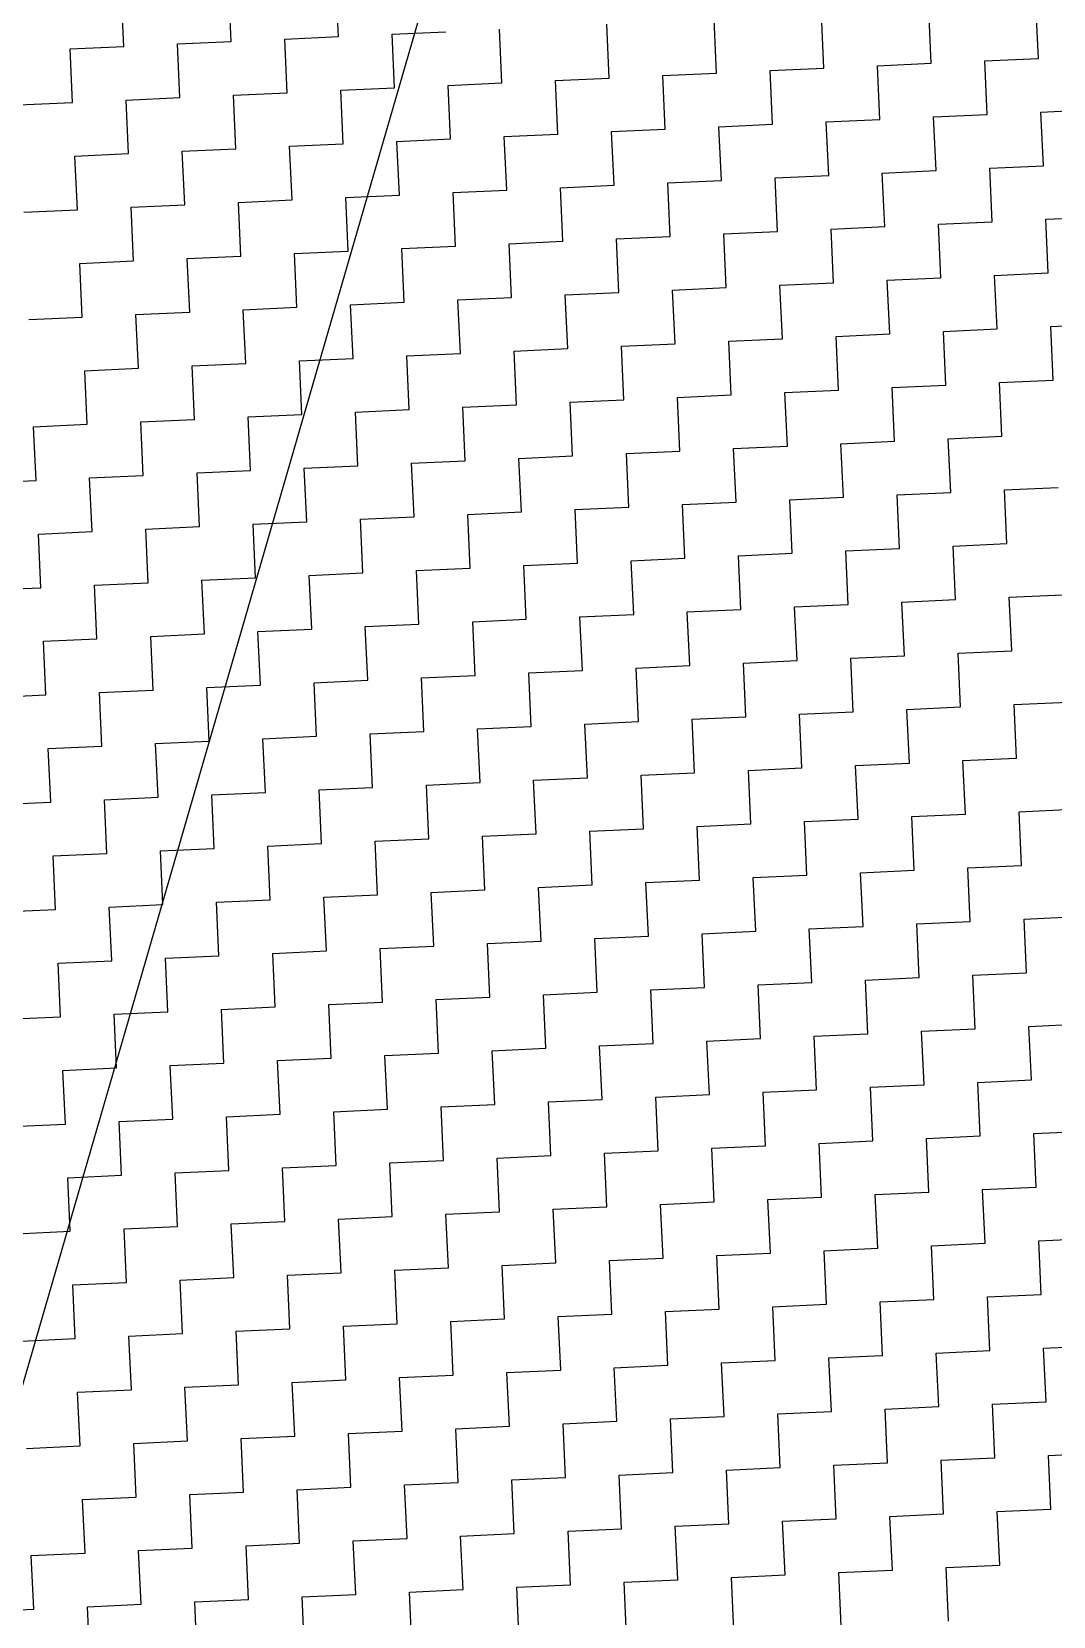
# Model space of a CAD drawing. Header units: metres. Extents: x 280741 to 282709, y 2085398 to 2088597.
# Drawn here: x 282059.3 to 282178.8, y 2086350.2 to 2086535.6 of the extents above; entities that cross this region are included whole.
import ezdxf

# ---------------------------------------------------------------- set-up
doc = ezdxf.new("R2010")
doc.units = ezdxf.units.M
doc.layers.add('POLY_HATCH', color=12, linetype='Continuous')
doc.layers.add('POLY_PARCEL', color=6, linetype='Continuous')

msp = doc.modelspace()

# ---------------------------------------------------------------- linework, layer by layer
at = {"layer": 'POLY_HATCH', "linetype": 'Continuous'}
for p, q in [((282070.08, 2086533.86), (282069.79, 2086540.14)), ((282082.63, 2086534.43), (282082.34, 2086540.71)), ((282095.18, 2086535.01), (282094.89, 2086541.28)), ((282164.51, 2086531.88), (282164.22, 2086538.16)), ((282177.06, 2086532.46), (282176.77, 2086538.73)), ((282126.85, 2086530.16), (282126.56, 2086536.44)), ((282139.4, 2086530.74), (282139.12, 2086537.01)), ((282151.96, 2086531.31), (282151.67, 2086537.59)), ((282076.35, 2086534.15), (282082.63, 2086534.43)), ((282088.91, 2086534.72), (282095.18, 2086535.01)), ((282089.19, 2086528.44), (282088.91, 2086534.72)), ((282101.46, 2086535.29), (282107.73, 2086535.58)), ((282101.74, 2086529.02), (282101.46, 2086535.29)), ((282114.3, 2086529.59), (282114.01, 2086535.87)), ((282063.8, 2086533.57), (282070.08, 2086533.86)), ((282064.09, 2086527.3), (282063.8, 2086533.57)), ((282076.64, 2086527.87), (282076.35, 2086534.15)), ((282133.13, 2086530.45), (282139.4, 2086530.74)), ((282145.68, 2086531.02), (282151.96, 2086531.31)), ((282145.97, 2086524.75), (282145.68, 2086531.02)), ((282158.23, 2086531.6), (282164.51, 2086531.88)), ((282158.52, 2086525.32), (282158.23, 2086531.6)), ((282170.78, 2086532.17), (282177.06, 2086532.46)), ((282171.07, 2086525.89), (282170.78, 2086532.17)), ((282095.47, 2086528.73), (282101.74, 2086529.02)), ((282108.02, 2086529.3), (282114.3, 2086529.59)), ((282108.31, 2086523.03), (282108.02, 2086529.3)), ((282120.57, 2086529.88), (282126.85, 2086530.16)), ((282120.86, 2086523.6), (282120.57, 2086529.88)), ((282133.41, 2086524.17), (282133.13, 2086530.45)), ((282057.81, 2086527.01), (282064.09, 2086527.3)), ((282070.36, 2086527.58), (282076.64, 2086527.87)), ((282070.65, 2086521.31), (282070.36, 2086527.58)), ((282082.92, 2086528.16), (282089.19, 2086528.44)), ((282083.2, 2086521.88), (282082.92, 2086528.16)), ((282095.75, 2086522.45), (282095.47, 2086528.73)), ((282152.24, 2086525.03), (282158.52, 2086525.32)), ((282164.79, 2086525.61), (282171.07, 2086525.89)), ((282165.08, 2086519.33), (282164.79, 2086525.61)), ((282177.35, 2086526.18), (282183.62, 2086526.47)), ((282177.63, 2086519.9), (282177.35, 2086526.18)), ((282114.58, 2086523.31), (282120.86, 2086523.6)), ((282114.87, 2086517.04), (282114.58, 2086523.31)), ((282127.14, 2086523.89), (282133.41, 2086524.17)), ((282127.42, 2086517.61), (282127.14, 2086523.89)), ((282139.69, 2086524.46), (282145.97, 2086524.75)), ((282139.98, 2086518.18), (282139.69, 2086524.46)), ((282152.53, 2086518.76), (282152.24, 2086525.03)), ((282076.93, 2086521.59), (282083.2, 2086521.88)), ((282077.21, 2086515.32), (282076.93, 2086521.59)), ((282089.48, 2086522.17), (282095.75, 2086522.45)), ((282089.77, 2086515.89), (282089.48, 2086522.17)), ((282102.03, 2086522.74), (282108.31, 2086523.03)), ((282102.32, 2086516.46), (282102.03, 2086522.74)), ((282064.37, 2086521.02), (282070.65, 2086521.31)), ((282064.66, 2086514.74), (282064.37, 2086521.02)), ((282171.36, 2086519.62), (282177.63, 2086519.9)), ((282171.64, 2086513.34), (282171.36, 2086519.62)), ((282133.7, 2086517.9), (282139.98, 2086518.18)), ((282133.99, 2086511.62), (282133.7, 2086517.9)), ((282146.25, 2086518.47), (282152.53, 2086518.76)), ((282146.54, 2086512.19), (282146.25, 2086518.47)), ((282158.8, 2086519.04), (282165.08, 2086519.33)), ((282159.09, 2086512.77), (282158.8, 2086519.04)), ((282083.49, 2086515.6), (282089.77, 2086515.89)), ((282096.04, 2086516.18), (282102.32, 2086516.46)), ((282096.33, 2086509.9), (282096.04, 2086516.18)), ((282108.59, 2086516.75), (282114.87, 2086517.04)), ((282108.88, 2086510.47), (282108.59, 2086516.75)), ((282121.15, 2086517.32), (282127.42, 2086517.61)), ((282121.43, 2086511.05), (282121.15, 2086517.32)), ((282058.38, 2086514.46), (282064.66, 2086514.74)), ((282070.94, 2086515.03), (282077.21, 2086515.32)), ((282071.22, 2086508.75), (282070.94, 2086515.03)), ((282083.78, 2086509.33), (282083.49, 2086515.6)), ((282140.26, 2086511.91), (282146.54, 2086512.19)), ((282152.81, 2086512.48), (282159.09, 2086512.77)), ((282153.1, 2086506.2), (282152.81, 2086512.48)), ((282165.37, 2086513.05), (282171.64, 2086513.34)), ((282165.65, 2086506.78), (282165.37, 2086513.05)), ((282177.92, 2086513.63), (282184.2, 2086513.91)), ((282178.21, 2086507.35), (282177.92, 2086513.63)), ((282102.6, 2086510.19), (282108.88, 2086510.47)), ((282115.16, 2086510.76), (282121.43, 2086511.05)), ((282115.44, 2086504.48), (282115.16, 2086510.76)), ((282127.71, 2086511.33), (282133.99, 2086511.62)), ((282128, 2086505.06), (282127.71, 2086511.33)), ((282140.55, 2086505.63), (282140.26, 2086511.91)), ((282064.95, 2086508.47), (282071.22, 2086508.75)), ((282065.23, 2086502.19), (282064.95, 2086508.47)), ((282077.5, 2086509.04), (282083.78, 2086509.33)), ((282077.79, 2086502.76), (282077.5, 2086509.04)), ((282090.05, 2086509.61), (282096.33, 2086509.9)), ((282090.34, 2086503.34), (282090.05, 2086509.61)), ((282102.89, 2086503.91), (282102.6, 2086510.19)), ((282159.38, 2086506.49), (282165.65, 2086506.78)), ((282171.93, 2086507.06), (282178.21, 2086507.35)), ((282172.22, 2086500.79), (282171.93, 2086507.06)), ((282121.72, 2086504.77), (282128, 2086505.06)), ((282122.01, 2086498.49), (282121.72, 2086504.77)), ((282134.27, 2086505.34), (282140.55, 2086505.63)), ((282134.56, 2086499.07), (282134.27, 2086505.34)), ((282146.83, 2086505.92), (282153.1, 2086506.2)), ((282147.11, 2086499.64), (282146.83, 2086505.92)), ((282159.66, 2086500.21), (282159.38, 2086506.49)), ((282084.06, 2086503.05), (282090.34, 2086503.34)), ((282084.35, 2086496.77), (282084.06, 2086503.05)), ((282096.61, 2086503.62), (282102.89, 2086503.91)), ((282096.9, 2086497.35), (282096.61, 2086503.62)), ((282109.17, 2086504.2), (282115.44, 2086504.48)), ((282109.45, 2086497.92), (282109.17, 2086504.2)), ((282058.96, 2086501.9), (282065.23, 2086502.19)), ((282071.51, 2086502.48), (282077.79, 2086502.76)), ((282071.8, 2086496.2), (282071.51, 2086502.48)), ((282178.49, 2086501.07), (282184.77, 2086501.36)), ((282178.78, 2086494.8), (282178.49, 2086501.07)), ((282140.84, 2086499.35), (282147.11, 2086499.64)), ((282141.12, 2086493.08), (282140.84, 2086499.35)), ((282153.39, 2086499.93), (282159.66, 2086500.21)), ((282153.67, 2086493.65), (282153.39, 2086499.93)), ((282165.94, 2086500.5), (282172.22, 2086500.79)), ((282166.23, 2086494.22), (282165.94, 2086500.5)), ((282090.62, 2086497.06), (282096.9, 2086497.35)), ((282103.18, 2086497.63), (282109.45, 2086497.92)), ((282103.46, 2086491.36), (282103.18, 2086497.63)), ((282115.73, 2086498.21), (282122.01, 2086498.49)), ((282116.02, 2086491.93), (282115.73, 2086498.21)), ((282128.28, 2086498.78), (282134.56, 2086499.07)), ((282128.57, 2086492.5), (282128.28, 2086498.78)), ((282065.52, 2086495.91), (282071.8, 2086496.2)), ((282065.81, 2086489.64), (282065.52, 2086495.91)), ((282078.07, 2086496.49), (282084.35, 2086496.77)), ((282078.36, 2086490.21), (282078.07, 2086496.49)), ((282090.91, 2086490.78), (282090.62, 2086497.06)), ((282147.4, 2086493.36), (282153.67, 2086493.65)), ((282159.95, 2086493.94), (282166.23, 2086494.22)), ((282160.24, 2086487.66), (282159.95, 2086493.94)), ((282172.5, 2086494.51), (282178.78, 2086494.8)), ((282172.79, 2086488.23), (282172.5, 2086494.51)), ((282109.74, 2086491.64), (282116.02, 2086491.93)), ((282122.29, 2086492.22), (282128.57, 2086492.5)), ((282122.58, 2086485.94), (282122.29, 2086492.22)), ((282134.85, 2086492.79), (282141.12, 2086493.08)), ((282135.13, 2086486.51), (282134.85, 2086492.79)), ((282147.69, 2086487.09), (282147.4, 2086493.36)), ((282072.08, 2086489.92), (282078.36, 2086490.21)), ((282072.37, 2086483.65), (282072.08, 2086489.92)), ((282084.64, 2086490.5), (282090.91, 2086490.78)), ((282084.92, 2086484.22), (282084.64, 2086490.5)), ((282097.19, 2086491.07), (282103.46, 2086491.36)), ((282097.47, 2086484.79), (282097.19, 2086491.07)), ((282110.03, 2086485.37), (282109.74, 2086491.64)), ((282059.53, 2086489.35), (282065.81, 2086489.64)), ((282059.82, 2086483.08), (282059.53, 2086489.35)), ((282166.51, 2086487.95), (282172.79, 2086488.23)), ((282128.86, 2086486.23), (282135.13, 2086486.51)), ((282129.14, 2086479.95), (282128.86, 2086486.23)), ((282141.41, 2086486.8), (282147.69, 2086487.09)), ((282141.7, 2086480.52), (282141.41, 2086486.8)), ((282153.96, 2086487.37), (282160.24, 2086487.66)), ((282154.25, 2086481.1), (282153.96, 2086487.37)), ((282166.8, 2086481.67), (282166.51, 2086487.95)), ((282091.2, 2086484.51), (282097.47, 2086484.79)), ((282091.48, 2086478.23), (282091.2, 2086484.51)), ((282103.75, 2086485.08), (282110.03, 2086485.37)), ((282104.04, 2086478.81), (282103.75, 2086485.08)), ((282116.3, 2086485.65), (282122.58, 2086485.94)), ((282116.59, 2086479.38), (282116.3, 2086485.65)), ((282053.54, 2086482.79), (282059.82, 2086483.08)), ((282066.09, 2086483.36), (282072.37, 2086483.65)), ((282066.38, 2086477.09), (282066.09, 2086483.36)), ((282078.65, 2086483.94), (282084.92, 2086484.22)), ((282078.93, 2086477.66), (282078.65, 2086483.94)), ((282147.97, 2086480.81), (282154.25, 2086481.1)), ((282148.26, 2086474.54), (282147.97, 2086480.81)), ((282160.52, 2086481.38), (282166.8, 2086481.67)), ((282160.81, 2086475.11), (282160.52, 2086481.38)), ((282173.08, 2086481.96), (282179.35, 2086482.24)), ((282173.36, 2086475.68), (282173.08, 2086481.96)), ((282097.76, 2086478.52), (282104.04, 2086478.81)), ((282110.31, 2086479.09), (282116.59, 2086479.38)), ((282110.6, 2086472.82), (282110.31, 2086479.09)), ((282122.87, 2086479.67), (282129.14, 2086479.95)), ((282123.15, 2086473.39), (282122.87, 2086479.67)), ((282135.42, 2086480.24), (282141.7, 2086480.52)), ((282135.71, 2086473.96), (282135.42, 2086480.24)), ((282060.1, 2086476.8), (282066.38, 2086477.09)), ((282072.66, 2086477.37), (282078.93, 2086477.66)), ((282072.94, 2086471.1), (282072.66, 2086477.37)), ((282085.21, 2086477.95), (282091.48, 2086478.23)), ((282085.49, 2086471.67), (282085.21, 2086477.95)), ((282098.05, 2086472.24), (282097.76, 2086478.52)), ((282060.39, 2086470.52), (282060.1, 2086476.8)), ((282154.53, 2086474.82), (282160.81, 2086475.11)), ((282167.09, 2086475.39), (282173.36, 2086475.68)), ((282167.37, 2086469.12), (282167.09, 2086475.39)), ((282116.88, 2086473.1), (282123.15, 2086473.39)), ((282129.43, 2086473.68), (282135.71, 2086473.96)), ((282129.72, 2086467.4), (282129.43, 2086473.68)), ((282141.98, 2086474.25), (282148.26, 2086474.54)), ((282142.27, 2086467.97), (282141.98, 2086474.25)), ((282154.82, 2086468.55), (282154.53, 2086474.82)), ((282079.22, 2086471.38), (282085.49, 2086471.67)), ((282079.51, 2086465.11), (282079.22, 2086471.38)), ((282091.77, 2086471.96), (282098.05, 2086472.24)), ((282092.06, 2086465.68), (282091.77, 2086471.96)), ((282104.32, 2086472.53), (282110.6, 2086472.82)), ((282104.61, 2086466.25), (282104.32, 2086472.53)), ((282117.16, 2086466.83), (282116.88, 2086473.1)), ((282054.11, 2086470.24), (282060.39, 2086470.52)), ((282066.67, 2086470.81), (282072.94, 2086471.1)), ((282066.95, 2086464.53), (282066.67, 2086470.81)), ((282173.65, 2086469.41), (282179.93, 2086469.69)), ((282135.99, 2086467.69), (282142.27, 2086467.97)), ((282136.28, 2086461.41), (282135.99, 2086467.69)), ((282148.54, 2086468.26), (282154.82, 2086468.55)), ((282148.83, 2086461.98), (282148.54, 2086468.26)), ((282161.1, 2086468.83), (282167.37, 2086469.12)), ((282161.38, 2086462.56), (282161.1, 2086468.83)), ((282173.94, 2086463.13), (282173.65, 2086469.41)), ((282098.33, 2086465.97), (282104.61, 2086466.25)), ((282098.62, 2086459.69), (282098.33, 2086465.97)), ((282110.89, 2086466.54), (282117.16, 2086466.83)), ((282111.17, 2086460.26), (282110.89, 2086466.54)), ((282123.44, 2086467.11), (282129.72, 2086467.4)), ((282123.73, 2086460.84), (282123.44, 2086467.11)), ((282060.68, 2086464.25), (282066.95, 2086464.53)), ((282060.96, 2086457.97), (282060.68, 2086464.25)), ((282073.23, 2086464.82), (282079.51, 2086465.11)), ((282073.52, 2086458.54), (282073.23, 2086464.82)), ((282085.78, 2086465.39), (282092.06, 2086465.68)), ((282086.07, 2086459.12), (282085.78, 2086465.39)), ((282155.11, 2086462.27), (282161.38, 2086462.56)), ((282155.39, 2086455.99), (282155.11, 2086462.27)), ((282167.66, 2086462.84), (282173.94, 2086463.13)), ((282167.95, 2086456.57), (282167.66, 2086462.84)), ((282104.9, 2086459.98), (282111.17, 2086460.26)), ((282117.45, 2086460.55), (282123.73, 2086460.84)), ((282117.74, 2086454.27), (282117.45, 2086460.55)), ((282130, 2086461.12), (282136.28, 2086461.41)), ((282130.29, 2086454.85), (282130, 2086461.12)), ((282142.56, 2086461.7), (282148.83, 2086461.98)), ((282142.84, 2086455.42), (282142.56, 2086461.7)), ((282067.24, 2086458.26), (282073.52, 2086458.54)), ((282079.79, 2086458.83), (282086.07, 2086459.12)), ((282080.08, 2086452.55), (282079.79, 2086458.83)), ((282092.34, 2086459.4), (282098.62, 2086459.69)), ((282092.63, 2086453.13), (282092.34, 2086459.4)), ((282105.18, 2086453.7), (282104.9, 2086459.98)), ((282054.69, 2086457.68), (282060.96, 2086457.97)), ((282067.53, 2086451.98), (282067.24, 2086458.26)), ((282161.67, 2086456.28), (282167.95, 2086456.57)), ((282174.22, 2086456.85), (282180.5, 2086457.14)), ((282174.51, 2086450.58), (282174.22, 2086456.85)), ((282124.01, 2086454.56), (282130.29, 2086454.85)), ((282136.57, 2086455.13), (282142.84, 2086455.42)), ((282136.85, 2086448.86), (282136.57, 2086455.13)), ((282149.12, 2086455.71), (282155.39, 2086455.99)), ((282149.4, 2086449.43), (282149.12, 2086455.71)), ((282161.96, 2086450), (282161.67, 2086456.28)), ((282086.35, 2086452.84), (282092.63, 2086453.13)), ((282086.64, 2086446.56), (282086.35, 2086452.84)), ((282098.91, 2086453.41), (282105.18, 2086453.7)), ((282099.19, 2086447.14), (282098.91, 2086453.41)), ((282111.46, 2086453.99), (282117.74, 2086454.27)), ((282111.75, 2086447.71), (282111.46, 2086453.99)), ((282124.3, 2086448.28), (282124.01, 2086454.56)), ((282061.25, 2086451.69), (282067.53, 2086451.98)), ((282061.54, 2086445.42), (282061.25, 2086451.69)), ((282073.8, 2086452.27), (282080.08, 2086452.55)), ((282074.09, 2086445.99), (282073.8, 2086452.27)), ((282143.13, 2086449.14), (282149.4, 2086449.43)), ((282143.41, 2086442.87), (282143.13, 2086449.14)), ((282155.68, 2086449.72), (282161.96, 2086450)), ((282155.97, 2086443.44), (282155.68, 2086449.72)), ((282168.23, 2086450.29), (282174.51, 2086450.58)), ((282168.52, 2086444.01), (282168.23, 2086450.29)), ((282105.47, 2086447.42), (282111.75, 2086447.71)), ((282105.76, 2086441.15), (282105.47, 2086447.42)), ((282118.02, 2086448), (282124.3, 2086448.28)), ((282118.31, 2086441.72), (282118.02, 2086448)), ((282130.58, 2086448.57), (282136.85, 2086448.86)), ((282130.86, 2086442.29), (282130.58, 2086448.57)), ((282055.26, 2086445.13), (282061.54, 2086445.42)), ((282067.81, 2086445.7), (282074.09, 2086445.99)), ((282068.1, 2086439.43), (282067.81, 2086445.7)), ((282080.37, 2086446.28), (282086.64, 2086446.56)), ((282080.65, 2086440), (282080.37, 2086446.28)), ((282092.92, 2086446.85), (282099.19, 2086447.14)), ((282093.2, 2086440.57), (282092.92, 2086446.85)), ((282162.24, 2086443.73), (282168.52, 2086444.01)), ((282162.53, 2086437.45), (282162.24, 2086443.73)), ((282174.8, 2086444.3), (282181.07, 2086444.59)), ((282175.08, 2086438.02), (282174.8, 2086444.3)), ((282112.03, 2086441.43), (282118.31, 2086441.72)), ((282124.59, 2086442.01), (282130.86, 2086442.29)), ((282124.87, 2086435.73), (282124.59, 2086442.01)), ((282137.14, 2086442.58), (282143.41, 2086442.87)), ((282137.43, 2086436.3), (282137.14, 2086442.58)), ((282149.69, 2086443.15), (282155.97, 2086443.44)), ((282149.98, 2086436.88), (282149.69, 2086443.15)), ((282074.38, 2086439.71), (282080.65, 2086440)), ((282086.93, 2086440.29), (282093.2, 2086440.57)), ((282087.21, 2086434.01), (282086.93, 2086440.29)), ((282099.48, 2086440.86), (282105.76, 2086441.15)), ((282099.77, 2086434.58), (282099.48, 2086440.86)), ((282112.32, 2086435.16), (282112.03, 2086441.43)), ((282061.82, 2086439.14), (282068.1, 2086439.43)), ((282062.11, 2086432.86), (282061.82, 2086439.14)), ((282074.66, 2086433.44), (282074.38, 2086439.71)), ((282168.81, 2086437.74), (282175.08, 2086438.02)), ((282131.15, 2086436.02), (282137.43, 2086436.3)), ((282143.7, 2086436.59), (282149.98, 2086436.88)), ((282143.99, 2086430.31), (282143.7, 2086436.59)), ((282156.25, 2086437.16), (282162.53, 2086437.45)), ((282156.54, 2086430.89), (282156.25, 2086437.16)), ((282169.09, 2086431.46), (282168.81, 2086437.74)), ((282093.49, 2086434.3), (282099.77, 2086434.58)), ((282093.78, 2086428.02), (282093.49, 2086434.3)), ((282106.04, 2086434.87), (282112.32, 2086435.16)), ((282106.33, 2086428.59), (282106.04, 2086434.87)), ((282118.6, 2086435.44), (282124.87, 2086435.73)), ((282118.88, 2086429.17), (282118.6, 2086435.44)), ((282131.44, 2086429.74), (282131.15, 2086436.02)), ((282055.83, 2086432.58), (282062.11, 2086432.86)), ((282068.39, 2086433.15), (282074.66, 2086433.44)), ((282068.67, 2086426.87), (282068.39, 2086433.15)), ((282080.94, 2086433.72), (282087.21, 2086434.01)), ((282081.22, 2086427.45), (282080.94, 2086433.72)), ((282150.26, 2086430.6), (282156.54, 2086430.89)), ((282150.55, 2086424.32), (282150.26, 2086430.6)), ((282162.82, 2086431.17), (282169.09, 2086431.46)), ((282163.1, 2086424.9), (282162.82, 2086431.17)), ((282175.37, 2086431.75), (282181.65, 2086432.03)), ((282175.66, 2086425.47), (282175.37, 2086431.75)), ((282112.61, 2086428.88), (282118.88, 2086429.17)), ((282112.89, 2086422.6), (282112.61, 2086428.88)), ((282125.16, 2086429.45), (282131.44, 2086429.74)), ((282125.45, 2086423.18), (282125.16, 2086429.45)), ((282137.71, 2086430.03), (282143.99, 2086430.31)), ((282138, 2086423.75), (282137.71, 2086430.03)), ((282062.4, 2086426.59), (282068.67, 2086426.87)), ((282074.95, 2086427.16), (282081.22, 2086427.45)), ((282075.24, 2086420.89), (282074.95, 2086427.16)), ((282087.5, 2086427.73), (282093.78, 2086428.02)), ((282087.79, 2086421.46), (282087.5, 2086427.73)), ((282100.05, 2086428.31), (282106.33, 2086428.59)), ((282100.34, 2086422.03), (282100.05, 2086428.31)), ((282062.68, 2086420.31), (282062.4, 2086426.59)), ((282169.38, 2086425.18), (282175.66, 2086425.47)), ((282169.67, 2086418.91), (282169.38, 2086425.18)), ((282119.17, 2086422.89), (282125.45, 2086423.18)), ((282131.72, 2086423.46), (282138, 2086423.75)), ((282132.01, 2086417.19), (282131.72, 2086423.46)), ((282144.27, 2086424.04), (282150.55, 2086424.32)), ((282144.56, 2086417.76), (282144.27, 2086424.04)), ((282156.83, 2086424.61), (282163.1, 2086424.9)), ((282157.11, 2086418.33), (282156.83, 2086424.61)), ((282081.51, 2086421.17), (282087.79, 2086421.46)), ((282094.06, 2086421.75), (282100.34, 2086422.03)), ((282094.35, 2086415.47), (282094.06, 2086421.75)), ((282106.62, 2086422.32), (282112.89, 2086422.6)), ((282106.9, 2086416.04), (282106.62, 2086422.32)), ((282119.46, 2086416.62), (282119.17, 2086422.89)), ((282056.41, 2086420.03), (282062.68, 2086420.31)), ((282068.96, 2086420.6), (282075.24, 2086420.89)), ((282069.25, 2086414.32), (282068.96, 2086420.6)), ((282081.8, 2086414.9), (282081.51, 2086421.17)), ((282175.94, 2086419.19), (282182.22, 2086419.48)), ((282138.29, 2086417.47), (282144.56, 2086417.76)), ((282150.84, 2086418.05), (282157.11, 2086418.33)), ((282151.12, 2086411.77), (282150.84, 2086418.05)), ((282163.39, 2086418.62), (282169.67, 2086418.91)), ((282163.68, 2086412.35), (282163.39, 2086418.62)), ((282176.23, 2086412.92), (282175.94, 2086419.19)), ((282100.63, 2086415.76), (282106.9, 2086416.04)), ((282100.91, 2086409.48), (282100.63, 2086415.76)), ((282113.18, 2086416.33), (282119.46, 2086416.62)), ((282113.47, 2086410.05), (282113.18, 2086416.33)), ((282125.73, 2086416.9), (282132.01, 2086417.19)), ((282126.02, 2086410.63), (282125.73, 2086416.9)), ((282138.57, 2086411.2), (282138.29, 2086417.47)), ((282062.97, 2086414.04), (282069.25, 2086414.32)), ((282063.26, 2086407.76), (282062.97, 2086414.04)), ((282075.52, 2086414.61), (282081.8, 2086414.9)), ((282075.81, 2086408.33), (282075.52, 2086414.61)), ((282088.07, 2086415.18), (282094.35, 2086415.47)), ((282088.36, 2086408.91), (282088.07, 2086415.18)), ((282157.4, 2086412.06), (282163.68, 2086412.35)), ((282157.69, 2086405.78), (282157.4, 2086412.06)), ((282169.95, 2086412.63), (282176.23, 2086412.92)), ((282170.24, 2086406.36), (282169.95, 2086412.63)), ((282119.74, 2086410.34), (282126.02, 2086410.63)), ((282120.03, 2086404.06), (282119.74, 2086410.34)), ((282132.3, 2086410.91), (282138.57, 2086411.2)), ((282132.58, 2086404.64), (282132.3, 2086410.91)), ((282144.85, 2086411.49), (282151.12, 2086411.77)), ((282145.13, 2086405.21), (282144.85, 2086411.49)), ((282069.53, 2086408.05), (282075.81, 2086408.33)), ((282082.08, 2086408.62), (282088.36, 2086408.91)), ((282082.37, 2086402.34), (282082.08, 2086408.62)), ((282094.64, 2086409.19), (282100.91, 2086409.48)), ((282094.92, 2086402.92), (282094.64, 2086409.19)), ((282107.19, 2086409.77), (282113.47, 2086410.05)), ((282107.48, 2086403.49), (282107.19, 2086409.77)), ((282056.98, 2086407.47), (282063.26, 2086407.76)), ((282069.82, 2086401.77), (282069.53, 2086408.05)), ((282176.52, 2086406.64), (282182.79, 2086406.93)), ((282176.8, 2086400.37), (282176.52, 2086406.64)), ((282126.31, 2086404.35), (282132.58, 2086404.64)), ((282138.86, 2086404.92), (282145.13, 2086405.21)), ((282139.14, 2086398.65), (282138.86, 2086404.92)), ((282151.41, 2086405.5), (282157.69, 2086405.78)), ((282151.7, 2086399.22), (282151.41, 2086405.5)), ((282163.96, 2086406.07), (282170.24, 2086406.36)), ((282164.25, 2086399.79), (282163.96, 2086406.07)), ((282088.65, 2086402.63), (282094.92, 2086402.92)), ((282101.2, 2086403.2), (282107.48, 2086403.49)), ((282101.49, 2086396.93), (282101.2, 2086403.2)), ((282113.75, 2086403.78), (282120.03, 2086404.06)), ((282114.04, 2086397.5), (282113.75, 2086403.78)), ((282126.59, 2086398.07), (282126.31, 2086404.35)), ((282063.54, 2086401.48), (282069.82, 2086401.77)), ((282063.83, 2086395.21), (282063.54, 2086401.48)), ((282076.09, 2086402.06), (282082.37, 2086402.34)), ((282076.38, 2086395.78), (282076.09, 2086402.06)), ((282088.93, 2086396.35), (282088.65, 2086402.63)), ((282145.42, 2086398.93), (282151.7, 2086399.22)), ((282157.97, 2086399.51), (282164.25, 2086399.79)), ((282158.26, 2086393.23), (282157.97, 2086399.51)), ((282170.53, 2086400.08), (282176.8, 2086400.37)), ((282170.81, 2086393.8), (282170.53, 2086400.08)), ((282107.76, 2086397.21), (282114.04, 2086397.5)), ((282108.05, 2086390.94), (282107.76, 2086397.21)), ((282120.32, 2086397.79), (282126.59, 2086398.07)), ((282120.6, 2086391.51), (282120.32, 2086397.79)), ((282132.87, 2086398.36), (282139.14, 2086398.65)), ((282133.16, 2086392.08), (282132.87, 2086398.36)), ((282145.71, 2086392.66), (282145.42, 2086398.93)), ((282070.11, 2086395.49), (282076.38, 2086395.78)), ((282070.39, 2086389.22), (282070.11, 2086395.49)), ((282082.66, 2086396.07), (282088.93, 2086396.35)), ((282082.94, 2086389.79), (282082.66, 2086396.07)), ((282095.21, 2086396.64), (282101.49, 2086396.93)), ((282095.5, 2086390.36), (282095.21, 2086396.64)), ((282057.55, 2086394.92), (282063.83, 2086395.21)), ((282164.54, 2086393.52), (282170.81, 2086393.8)), ((282164.82, 2086387.24), (282164.54, 2086393.52)), ((282177.09, 2086394.09), (282183.37, 2086394.38)), ((282177.38, 2086387.81), (282177.09, 2086394.09)), ((282126.88, 2086391.8), (282133.16, 2086392.08)), ((282127.17, 2086385.52), (282126.88, 2086391.8)), ((282139.43, 2086392.37), (282145.71, 2086392.66)), ((282139.72, 2086386.09), (282139.43, 2086392.37)), ((282151.98, 2086392.94), (282158.26, 2086393.23)), ((282152.27, 2086386.67), (282151.98, 2086392.94)), ((282076.67, 2086389.5), (282082.94, 2086389.79)), ((282089.22, 2086390.08), (282095.5, 2086390.36)), ((282089.51, 2086383.8), (282089.22, 2086390.08)), ((282101.77, 2086390.65), (282108.05, 2086390.94)), ((282102.06, 2086384.37), (282101.77, 2086390.65)), ((282114.33, 2086391.22), (282120.6, 2086391.51)), ((282114.61, 2086384.95), (282114.33, 2086391.22)), ((282064.12, 2086388.93), (282070.39, 2086389.22)), ((282064.4, 2086382.65), (282064.12, 2086388.93)), ((282076.95, 2086383.23), (282076.67, 2086389.5)), ((282133.44, 2086385.81), (282139.72, 2086386.09)), ((282145.99, 2086386.38), (282152.27, 2086386.67)), ((282146.28, 2086380.1), (282145.99, 2086386.38)), ((282158.55, 2086386.95), (282164.82, 2086387.24)), ((282158.83, 2086380.68), (282158.55, 2086386.95)), ((282171.1, 2086387.53), (282177.38, 2086387.81)), ((282171.39, 2086381.25), (282171.1, 2086387.53)), ((282095.78, 2086384.09), (282102.06, 2086384.37)), ((282108.34, 2086384.66), (282114.61, 2086384.95)), ((282108.62, 2086378.38), (282108.34, 2086384.66)), ((282120.89, 2086385.23), (282127.17, 2086385.52)), ((282121.18, 2086378.96), (282120.89, 2086385.23)), ((282133.73, 2086379.53), (282133.44, 2086385.81)), ((282058.13, 2086382.37), (282064.4, 2086382.65)), ((282070.68, 2086382.94), (282076.95, 2086383.23)), ((282070.97, 2086376.66), (282070.68, 2086382.94)), ((282083.23, 2086383.51), (282089.51, 2086383.8)), ((282083.52, 2086377.24), (282083.23, 2086383.51)), ((282096.07, 2086377.81), (282095.78, 2086384.09)), ((282152.56, 2086380.39), (282158.83, 2086380.68)), ((282165.11, 2086380.96), (282171.39, 2086381.25)), ((282165.4, 2086374.69), (282165.11, 2086380.96)), ((282177.66, 2086381.54), (282183.94, 2086381.82)), ((282177.95, 2086375.26), (282177.66, 2086381.54)), ((282114.9, 2086378.67), (282121.18, 2086378.96)), ((282115.19, 2086372.39), (282114.9, 2086378.67)), ((282127.45, 2086379.24), (282133.73, 2086379.53)), ((282127.74, 2086372.97), (282127.45, 2086379.24)), ((282140, 2086379.82), (282146.28, 2086380.1)), ((282140.29, 2086373.54), (282140, 2086379.82)), ((282152.84, 2086374.11), (282152.56, 2086380.39)), ((282077.24, 2086376.95), (282083.52, 2086377.24)), ((282077.53, 2086370.67), (282077.24, 2086376.95)), ((282089.79, 2086377.52), (282096.07, 2086377.81)), ((282090.08, 2086371.25), (282089.79, 2086377.52)), ((282102.35, 2086378.1), (282108.62, 2086378.38)), ((282102.63, 2086371.82), (282102.35, 2086378.1)), ((282064.69, 2086376.38), (282070.97, 2086376.66)), ((282064.98, 2086370.1), (282064.69, 2086376.38)), ((282171.67, 2086374.97), (282177.95, 2086375.26)), ((282171.96, 2086368.7), (282171.67, 2086374.97)), ((282134.01, 2086373.25), (282140.29, 2086373.54)), ((282134.3, 2086366.98), (282134.01, 2086373.25)), ((282146.57, 2086373.83), (282152.84, 2086374.11)), ((282146.85, 2086367.55), (282146.57, 2086373.83)), ((282159.12, 2086374.4), (282165.4, 2086374.69)), ((282159.41, 2086368.12), (282159.12, 2086374.4)), ((282083.8, 2086370.96), (282090.08, 2086371.25)), ((282096.36, 2086371.53), (282102.63, 2086371.82)), ((282096.64, 2086365.26), (282096.36, 2086371.53)), ((282108.91, 2086372.11), (282115.19, 2086372.39)), ((282109.2, 2086365.83), (282108.91, 2086372.11)), ((282121.46, 2086372.68), (282127.74, 2086372.97)), ((282121.75, 2086366.4), (282121.46, 2086372.68)), ((282058.7, 2086369.81), (282064.98, 2086370.1)), ((282071.25, 2086370.39), (282077.53, 2086370.67)), ((282071.54, 2086364.11), (282071.25, 2086370.39)), ((282084.09, 2086364.68), (282083.8, 2086370.96)), ((282140.58, 2086367.26), (282146.85, 2086367.55)), ((282153.13, 2086367.84), (282159.41, 2086368.12)), ((282153.42, 2086361.56), (282153.13, 2086367.84)), ((282165.68, 2086368.41), (282171.96, 2086368.7)), ((282165.97, 2086362.13), (282165.68, 2086368.41)), ((282178.24, 2086368.98), (282184.51, 2086369.27)), ((282178.52, 2086362.71), (282178.24, 2086368.98)), ((282102.92, 2086365.54), (282109.2, 2086365.83)), ((282115.47, 2086366.12), (282121.75, 2086366.4)), ((282115.76, 2086359.84), (282115.47, 2086366.12)), ((282128.03, 2086366.69), (282134.3, 2086366.98)), ((282128.31, 2086360.41), (282128.03, 2086366.69)), ((282140.86, 2086360.99), (282140.58, 2086367.26)), ((282065.26, 2086363.83), (282071.54, 2086364.11)), ((282065.55, 2086357.55), (282065.26, 2086363.83)), ((282077.81, 2086364.4), (282084.09, 2086364.68)), ((282078.1, 2086358.12), (282077.81, 2086364.4)), ((282090.37, 2086364.97), (282096.64, 2086365.26)), ((282090.65, 2086358.7), (282090.37, 2086364.97)), ((282103.21, 2086359.27), (282102.92, 2086365.54)), ((282159.69, 2086361.85), (282165.97, 2086362.13)), ((282172.25, 2086362.42), (282178.52, 2086362.71)), ((282172.53, 2086356.14), (282172.25, 2086362.42)), ((282122.04, 2086360.13), (282128.31, 2086360.41)), ((282122.32, 2086353.85), (282122.04, 2086360.13)), ((282134.59, 2086360.7), (282140.86, 2086360.99)), ((282134.87, 2086354.43), (282134.59, 2086360.7)), ((282147.14, 2086361.27), (282153.42, 2086361.56)), ((282147.43, 2086355), (282147.14, 2086361.27)), ((282159.98, 2086355.57), (282159.69, 2086361.85)), ((282084.38, 2086358.41), (282090.65, 2086358.7)), ((282084.66, 2086352.13), (282084.38, 2086358.41)), ((282096.93, 2086358.98), (282103.21, 2086359.27)), ((282097.22, 2086352.71), (282096.93, 2086358.98)), ((282109.48, 2086359.55), (282115.76, 2086359.84)), ((282109.77, 2086353.28), (282109.48, 2086359.55)), ((282059.27, 2086357.26), (282065.55, 2086357.55)), ((282059.56, 2086350.99), (282059.27, 2086357.26)), ((282071.82, 2086357.84), (282078.1, 2086358.12)), ((282072.11, 2086351.56), (282071.82, 2086357.84)), ((282141.15, 2086354.71), (282147.43, 2086355)), ((282141.44, 2086348.44), (282141.15, 2086354.71)), ((282153.7, 2086355.28), (282159.98, 2086355.57)), ((282153.99, 2086349.01), (282153.7, 2086355.28)), ((282166.26, 2086355.86), (282172.53, 2086356.14)), ((282166.54, 2086349.58), (282166.26, 2086355.86)), ((282090.94, 2086352.42), (282097.22, 2086352.71)), ((282103.49, 2086352.99), (282109.77, 2086353.28)), ((282103.78, 2086346.72), (282103.49, 2086352.99)), ((282116.05, 2086353.57), (282122.32, 2086353.85)), ((282116.33, 2086347.29), (282116.05, 2086353.57)), ((282128.6, 2086354.14), (282134.87, 2086354.43)), ((282128.88, 2086347.86), (282128.6, 2086354.14)), ((282053.28, 2086350.7), (282059.56, 2086350.99)), ((282065.84, 2086351.27), (282072.11, 2086351.56)), ((282066.12, 2086345), (282065.84, 2086351.27)), ((282078.39, 2086351.85), (282084.66, 2086352.13)), ((282078.67, 2086345.57), (282078.39, 2086351.85)), ((282091.23, 2086346.14), (282090.94, 2086352.42))]:
    msp.add_line(p, q, dxfattribs=at)
at = {"layer": 'POLY_PARCEL'}
msp.add_line((282044.86, 2086331.02), (282139.24, 2086656.6), dxfattribs=at)

doc.saveas('drawing.dxf')
